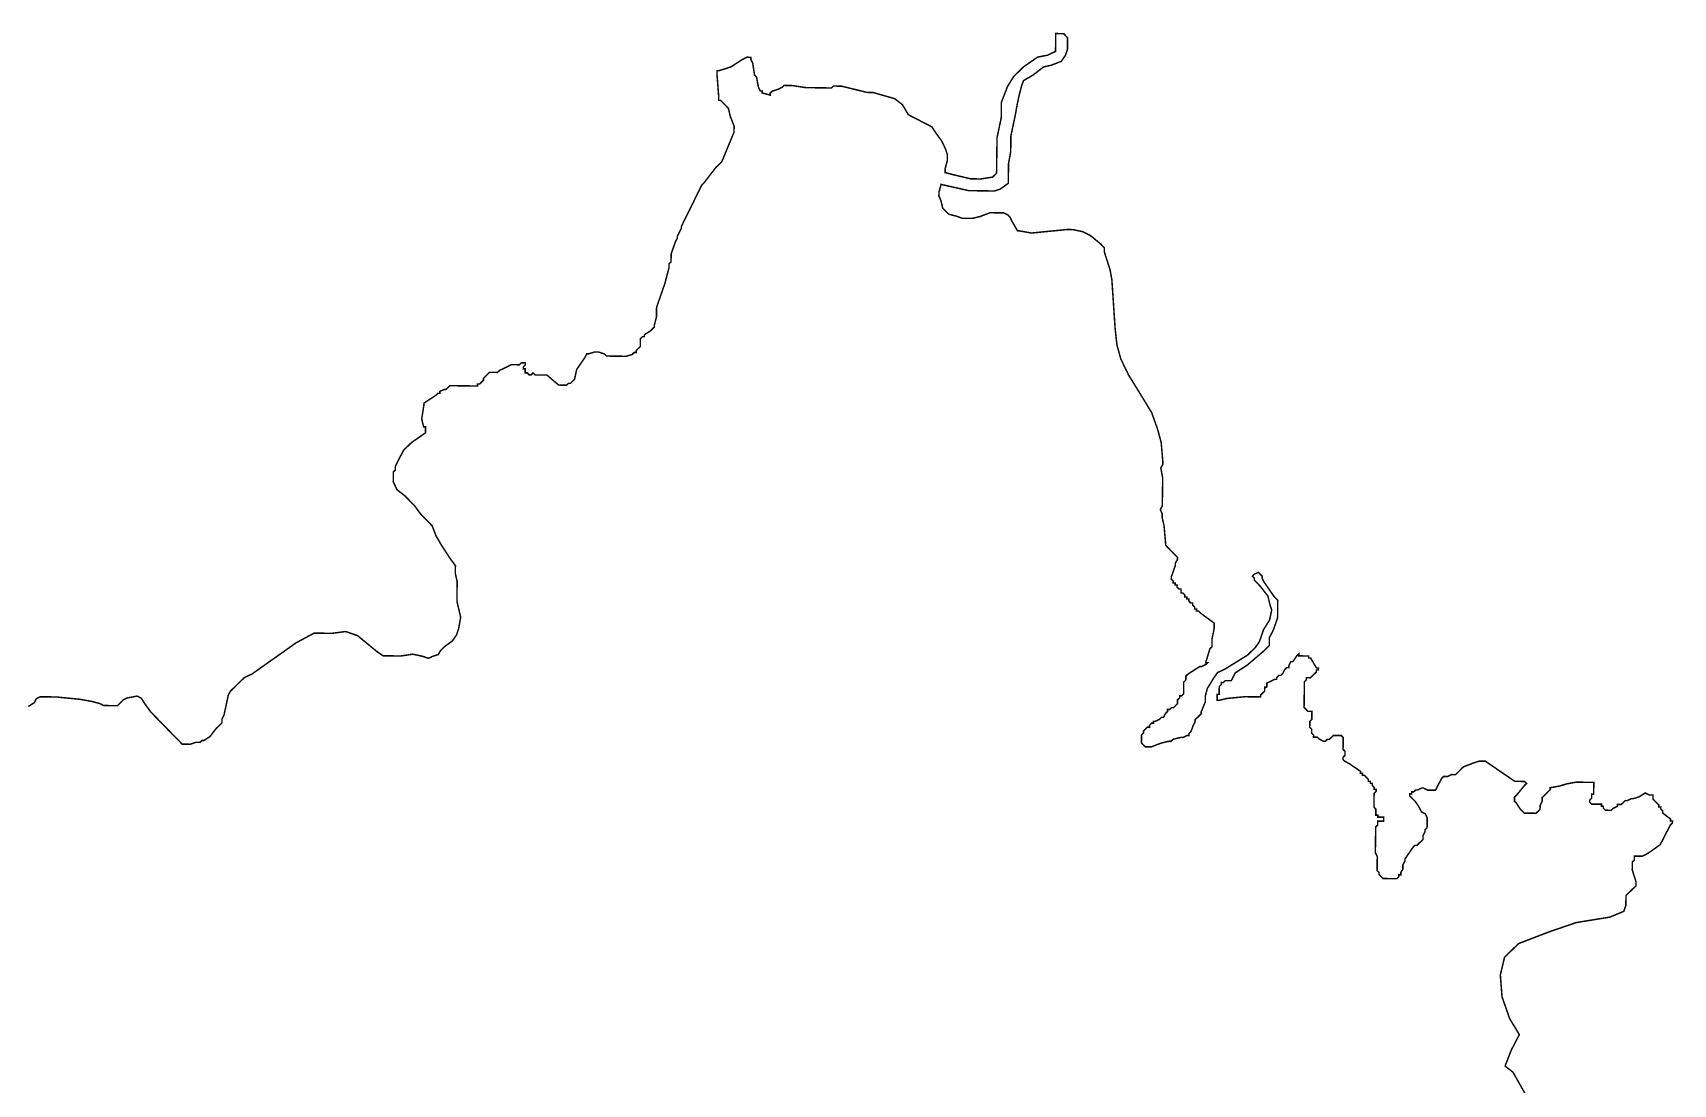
# Model space of a CAD drawing. Header units: metres. Extents: x 273899 to 302286, y 1977397 to 2102169.
# Drawn here: x 291364 to 294687, y 1996334 to 1998464 of the extents above; entities that cross this region are included whole.
import ezdxf

# ---------------------------------------------------------------- set-up
doc = ezdxf.new("R2010")
doc.units = ezdxf.units.M
doc.header["$MEASUREMENT"] = 0
doc.layers.add('HAZARDS LINE', color=1, linetype='Continuous')

msp = doc.modelspace()

# ---------------------------------------------------------------- linework, layer by layer
at = {"layer": 'HAZARDS LINE', "lineweight": 18}
msp.add_lwpolyline([(294389.8, 1996310.5, 3.01, 3.01, 0), (294362.4, 1996358.9, 3.01, 3.01, 0), (294346.5, 1996371.1, 3.01, 3.01, 0), (294358.9, 1996403, 3.01, 3.01, 0), (294375.4, 1996434.9, 3.01, 3.01, 0), (294355.8, 1996467.2, 3.01, 3.01, 0), (294340.3, 1996511.5, 3.01, 3.01, 0), (294336.9, 1996555.6, 3.01, 3.01, 0), (294345.4, 1996591.6, 3.01, 3.01, 0), (294373.8, 1996619.2, 3.01, 3.01, 0), (294434.2, 1996642.5, 3.01, 3.01, 0), (294490.5, 1996661.8, 3.01, 3.01, 0), (294558.8, 1996672.9, 3.01, 3.01, 0), (294587, 1996684.6, 3.01, 3.01, 0), (294591.2, 1996696.5, 3.01, 3.01, 0), (294591.4, 1996716.6, 3.01, 3.01, 0), (294595.5, 1996720.5, 3.01, 3.01, 0), (294599.5, 1996724.5, 3.01, 3.01, 0), (294603.6, 1996728.4, 3.01, 3.01, 0), (294611.7, 1996736.4, 3.01, 3.01, 0), (294611.8, 1996744.4, 3.01, 3.01, 0), (294604.1, 1996768.5, 3.01, 3.01, 0), (294604.3, 1996784.5, 3.01, 3.01, 0), (294608.4, 1996788.5, 3.01, 3.01, 0), (294608.5, 1996796.5, 3.01, 3.01, 0), (294624.5, 1996796.3, 3.01, 3.01, 0), (294632.6, 1996800.2, 3.01, 3.01, 0), (294644.7, 1996808.1, 3.01, 3.01, 0), (294660.9, 1996819.9, 3.01, 3.01, 0), (294677.3, 1996851.7, 3.01, 3.01, 0), (294681.4, 1996859.7, 3.01, 3.01, 0), (294685.5, 1996863.6, 3.01, 3.01, 0), (294685.6, 1996867.6, 3.01, 3.01, 0), (294681.6, 1996867.7, 3.01, 3.01, 0), (294681.6, 1996871.7, 3.01, 3.01, 0), (294665.7, 1996883.9, 3.01, 3.01, 0), (294665.8, 1996887.9, 3.01, 3.01, 0), (294661.8, 1996892, 3.01, 3.01, 0), (294661.9, 1996896, 3.01, 3.01, 0), (294657.9, 1996896.1, 3.01, 3.01, 0), (294657.9, 1996900.1, 3.01, 3.01, 0), (294646.1, 1996912.2, 3.01, 3.01, 0), (294646.2, 1996920.3, 3.01, 3.01, 0), (294638.2, 1996920.4, 3.01, 3.01, 0), (294630.2, 1996924.5, 3.01, 3.01, 0), (294618.1, 1996916.6, 3.01, 3.01, 0), (294606, 1996912.8, 3.01, 3.01, 0), (294602, 1996912.8, 3.01, 3.01, 0), (294593.9, 1996908.9, 3.01, 3.01, 0), (294589.9, 1996909, 3.01, 3.01, 0), (294581.8, 1996901.1, 3.01, 3.01, 0), (294573.8, 1996901.2, 3.01, 3.01, 0), (294573.8, 1996897.2, 3.01, 3.01, 0), (294565.7, 1996893.3, 3.01, 3.01, 0), (294561.6, 1996889.3, 3.01, 3.01, 0), (294549.6, 1996889.5, 3.01, 3.01, 0), (294545.7, 1996893.5, 3.01, 3.01, 0), (294545.7, 1996897.5, 3.01, 3.01, 0), (294541.7, 1996897.6, 3.01, 3.01, 0), (294541.8, 1996901.6, 3.01, 3.01, 0), (294521.7, 1996901.8, 3.01, 3.01, 0), (294517.8, 1996905.9, 3.01, 3.01, 0), (294517.8, 1996909.9, 3.01, 3.01, 0), (294521.9, 1996913.9, 3.01, 3.01, 0), (294522, 1996921.9, 3.01, 3.01, 0), (294526, 1996921.8, 3.01, 3.01, 0), (294526.3, 1996945.9, 3.01, 3.01, 0), (294490.3, 1996946.3, 3.01, 3.01, 0), (294470.2, 1996942.6, 3.01, 3.01, 0), (294458.1, 1996938.7, 3.01, 3.01, 0), (294438, 1996935, 3.01, 3.01, 0), (294438, 1996931, 3.01, 3.01, 0), (294421.7, 1996915.2, 3.01, 3.01, 0), (294421.6, 1996907.2, 3.01, 3.01, 0), (294417.5, 1996899.2, 3.01, 3.01, 0), (294417.4, 1996891.2, 3.01, 3.01, 0), (294413.3, 1996887.2, 3.01, 3.01, 0), (294409.3, 1996883.3, 3.01, 3.01, 0), (294385.3, 1996883.6, 3.01, 3.01, 0), (294381.3, 1996887.6, 3.01, 3.01, 0), (294377.3, 1996891.7, 3.01, 3.01, 0), (294369.5, 1996903.8, 3.01, 3.01, 0), (294365.5, 1996907.9, 3.01, 3.01, 0), (294365.6, 1996915.9, 3.01, 3.01, 0), (294369.7, 1996919.9, 3.01, 3.01, 0), (294386, 1996939.7, 3.01, 3.01, 0), (294390, 1996943.6, 3.01, 3.01, 0), (294386.1, 1996947.7, 3.01, 3.01, 0), (294366.1, 1996948, 3.01, 3.01, 0), (294306.5, 1996988.8, 3.01, 3.01, 0), (294294.5, 1996989, 3.01, 3.01, 0), (294282.4, 1996985.1, 3.01, 3.01, 0), (294262.3, 1996977.4, 3.01, 3.01, 0), (294254.1, 1996969.5, 3.01, 3.01, 0), (294250.1, 1996965.5, 3.01, 3.01, 0), (294246, 1996961.6, 3.01, 3.01, 0), (294238, 1996961.7, 3.01, 3.01, 0), (294230, 1996957.8, 3.01, 3.01, 0), (294221.9, 1996957.9, 3.01, 3.01, 0), (294217.9, 1996953.9, 3.01, 3.01, 0), (294213.8, 1996945.9, 3.01, 3.01, 0), (294209.7, 1996938, 3.01, 3.01, 0), (294205.5, 1996930, 3.01, 3.01, 0), (294189.5, 1996930.2, 3.01, 3.01, 0), (294181.6, 1996934.3, 3.01, 3.01, 0), (294177.6, 1996934.4, 3.01, 3.01, 0), (294169.5, 1996930.5, 3.01, 3.01, 0), (294165.5, 1996930.5, 3.01, 3.01, 0), (294161.4, 1996926.6, 3.01, 3.01, 0), (294157.4, 1996926.6, 3.01, 3.01, 0), (294157.4, 1996922.6, 3.01, 3.01, 0), (294153.4, 1996922.7, 3.01, 3.01, 0), (294153.3, 1996918.7, 3.01, 3.01, 0), (294161.2, 1996910.6, 3.01, 3.01, 0), (294165.2, 1996906.5, 3.01, 3.01, 0), (294173, 1996894.4, 3.01, 3.01, 0), (294176.9, 1996886.3, 3.01, 3.01, 0), (294184.9, 1996882.2, 3.01, 3.01, 0), (294188.8, 1996874.1, 3.01, 3.01, 0), (294188.5, 1996854.1, 3.01, 3.01, 0), (294184.5, 1996850.1, 3.01, 3.01, 0), (294184.4, 1996846.1, 3.01, 3.01, 0), (294180.3, 1996838.2, 3.01, 3.01, 0), (294180.2, 1996830.2, 3.01, 3.01, 0), (294176.1, 1996826.2, 3.01, 3.01, 0), (294168, 1996818.3, 3.01, 3.01, 0), (294164, 1996818.4, 3.01, 3.01, 0), (294160, 1996814.4, 3.01, 3.01, 0), (294143.6, 1996790.6, 3.01, 3.01, 0), (294143.6, 1996786.6, 3.01, 3.01, 0), (294139.5, 1996778.6, 3.01, 3.01, 0), (294139.4, 1996770.6, 3.01, 3.01, 0), (294135.2, 1996762.6, 3.01, 3.01, 0), (294135.2, 1996758.6, 3.01, 3.01, 0), (294131.2, 1996758.7, 3.01, 3.01, 0), (294131.1, 1996754.7, 3.01, 3.01, 0), (294127.1, 1996750.7, 3.01, 3.01, 0), (294099, 1996751.1, 3.01, 3.01, 0), (294091.1, 1996759.2, 3.01, 3.01, 0), (294091.2, 1996763.2, 3.01, 3.01, 0), (294087.2, 1996767.3, 3.01, 3.01, 0), (294087.6, 1996795.3, 3.01, 3.01, 0), (294083.7, 1996803.4, 3.01, 3.01, 0), (294084.4, 1996855.5, 3.01, 3.01, 0), (294088.4, 1996859.4, 3.01, 3.01, 0), (294088.5, 1996867.4, 3.01, 3.01, 0), (294100.5, 1996867.3, 3.01, 3.01, 0), (294100.7, 1996875.3, 3.01, 3.01, 0), (294088.6, 1996875.4, 3.01, 3.01, 0), (294088.7, 1996879.5, 3.01, 3.01, 0), (294084.7, 1996879.5, 3.01, 3.01, 0), (294084.8, 1996891.5, 3.01, 3.01, 0), (294080.9, 1996895.6, 3.01, 3.01, 0), (294081.2, 1996923.6, 3.01, 3.01, 0), (294085.3, 1996927.6, 3.01, 3.01, 0), (294085.4, 1996931.6, 3.01, 3.01, 0), (294081.4, 1996931.6, 3.01, 3.01, 0), (294081.4, 1996935.7, 3.01, 3.01, 0), (294077.5, 1996939.7, 3.01, 3.01, 0), (294077.5, 1996943.7, 3.01, 3.01, 0), (294073.5, 1996943.8, 3.01, 3.01, 0), (294073.6, 1996947.8, 3.01, 3.01, 0), (294069.5, 1996947.8, 3.01, 3.01, 0), (294069.6, 1996951.8, 3.01, 3.01, 0), (294065.6, 1996955.9, 3.01, 3.01, 0), (294061.7, 1996960, 3.01, 3.01, 0), (294057.7, 1996960, 3.01, 3.01, 0), (294057.7, 1996964, 3.01, 3.01, 0), (294053.7, 1996964.1, 3.01, 3.01, 0), (294053.8, 1996968.1, 3.01, 3.01, 0), (294030, 1996984.4, 3.01, 3.01, 0), (294022, 1996988.5, 3.01, 3.01, 0), (294018, 1996992.6, 3.01, 3.01, 0), (294018.1, 1996996.6, 3.01, 3.01, 0), (294022.2, 1997000.6, 3.01, 3.01, 0), (294022.3, 1997008.6, 3.01, 3.01, 0), (294018.3, 1997012.6, 3.01, 3.01, 0), (294018.6, 1997036.7, 3.01, 3.01, 0), (294014.7, 1997040.7, 3.01, 3.01, 0), (293998.6, 1997040.9, 3.01, 3.01, 0), (293990.5, 1997033, 3.01, 3.01, 0), (293986.5, 1997033.1, 3.01, 3.01, 0), (293982.5, 1997029.1, 3.01, 3.01, 0), (293978.5, 1997029.2, 3.01, 3.01, 0), (293970.5, 1997033.3, 3.01, 3.01, 0), (293966.5, 1997037.3, 3.01, 3.01, 0), (293958.5, 1997037.5, 3.01, 3.01, 0), (293958.6, 1997041.5, 3.01, 3.01, 0), (293954.6, 1997045.5, 3.01, 3.01, 0), (293954.7, 1997053.5, 3.01, 3.01, 0), (293950.8, 1997057.6, 3.01, 3.01, 0), (293950.9, 1997069.6, 3.01, 3.01, 0), (293955, 1997073.6, 3.01, 3.01, 0), (293955.2, 1997089.6, 3.01, 3.01, 0), (293947.2, 1997089.7, 3.01, 3.01, 0), (293943.2, 1997093.8, 3.01, 3.01, 0), (293939.3, 1997097.8, 3.01, 3.01, 0), (293940, 1997149.9, 3.01, 3.01, 0), (293944, 1997153.9, 3.01, 3.01, 0), (293944.1, 1997157.9, 3.01, 3.01, 0), (293952.1, 1997157.8, 3.01, 3.01, 0), (293964.3, 1997169.6, 3.01, 3.01, 0), (293964.3, 1997173.6, 3.01, 3.01, 0), (293968.3, 1997173.6, 3.01, 3.01, 0), (293968.4, 1997177.6, 3.01, 3.01, 0), (293964.4, 1997177.6, 3.01, 3.01, 0), (293952.6, 1997197.8, 3.01, 3.01, 0), (293948.6, 1997197.9, 3.01, 3.01, 0), (293948.7, 1997201.9, 3.01, 3.01, 0), (293928.6, 1997202.2, 3.01, 3.01, 0), (293928.7, 1997206.2, 3.01, 3.01, 0), (293924.6, 1997202.2, 3.01, 3.01, 0), (293916.4, 1997190.3, 3.01, 3.01, 0), (293912.4, 1997190.3, 3.01, 3.01, 0), (293908.3, 1997182.4, 3.01, 3.01, 0), (293908.3, 1997178.4, 3.01, 3.01, 0), (293904.3, 1997178.4, 3.01, 3.01, 0), (293900.2, 1997174.5, 3.01, 3.01, 0), (293896.1, 1997166.5, 3.01, 3.01, 0), (293892, 1997162.6, 3.01, 3.01, 0), (293888, 1997162.6, 3.01, 3.01, 0), (293884, 1997158.7, 3.01, 3.01, 0), (293883.9, 1997154.6, 3.01, 3.01, 0), (293879.9, 1997154.7, 3.01, 3.01, 0), (293863.8, 1997146.9, 3.01, 3.01, 0), (293863.7, 1997138.9, 3.01, 3.01, 0), (293859.7, 1997138.9, 3.01, 3.01, 0), (293859.6, 1997130.9, 3.01, 3.01, 0), (293855.5, 1997127, 3.01, 3.01, 0), (293851.5, 1997123, 3.01, 3.01, 0), (293851.4, 1997119, 3.01, 3.01, 0), (293819.4, 1997119.4, 3.01, 3.01, 0), (293783.2, 1997115.9, 3.01, 3.01, 0), (293767.2, 1997112.1, 3.01, 3.01, 0), (293763.2, 1997112.1, 3.01, 3.01, 0), (293763.3, 1997124.2, 3.01, 3.01, 0), (293767.3, 1997124.1, 3.01, 3.01, 0), (293767.5, 1997140.1, 3.01, 3.01, 0), (293771.6, 1997144.1, 3.01, 3.01, 0), (293771.6, 1997148.1, 3.01, 3.01, 0), (293775.7, 1997148, 3.01, 3.01, 0), (293779.7, 1997152, 3.01, 3.01, 0), (293791.7, 1997151.8, 3.01, 3.01, 0), (293795.8, 1997159.8, 3.01, 3.01, 0), (293800, 1997167.8, 3.01, 3.01, 0), (293824.2, 1997183.5, 3.01, 3.01, 0), (293856.6, 1997211.1, 3.01, 3.01, 0), (293860.7, 1997215.1, 3.01, 3.01, 0), (293864.7, 1997219, 3.01, 3.01, 0), (293868.8, 1997223, 3.01, 3.01, 0), (293869, 1997239, 3.01, 3.01, 0), (293877.2, 1997254.9, 3.01, 3.01, 0), (293885.6, 1997278.9, 3.01, 3.01, 0), (293886, 1997314.9, 3.01, 3.01, 0), (293878.1, 1997323, 3.01, 3.01, 0), (293858.5, 1997351.3, 3.01, 3.01, 0), (293854.5, 1997359.4, 3.01, 3.01, 0), (293854.6, 1997363.4, 3.01, 3.01, 0), (293846.7, 1997371.5, 3.01, 3.01, 0), (293838.6, 1997367.6, 3.01, 3.01, 0), (293834.6, 1997363.7, 3.01, 3.01, 0), (293838.5, 1997359.6, 3.01, 3.01, 0), (293838.5, 1997355.6, 3.01, 3.01, 0), (293842.4, 1997351.6, 3.01, 3.01, 0), (293846.4, 1997347.5, 3.01, 3.01, 0), (293850.3, 1997343.4, 3.01, 3.01, 0), (293866.1, 1997323.2, 3.01, 3.01, 0), (293869.9, 1997307.1, 3.01, 3.01, 0), (293873.7, 1997295, 3.01, 3.01, 0), (293869.5, 1997275.1, 3.01, 3.01, 0), (293857.2, 1997255.2, 3.01, 3.01, 0), (293848.9, 1997231.2, 3.01, 3.01, 0), (293840.7, 1997219.3, 3.01, 3.01, 0), (293824.5, 1997203.5, 3.01, 3.01, 0), (293780, 1997176, 3.01, 3.01, 0), (293763.9, 1997168.2, 3.01, 3.01, 0), (293755.7, 1997156.3, 3.01, 3.01, 0), (293743.4, 1997136.4, 3.01, 3.01, 0), (293739.2, 1997120.5, 3.01, 3.01, 0), (293739.1, 1997108.4, 3.01, 3.01, 0), (293730.8, 1997088.5, 3.01, 3.01, 0), (293730.7, 1997084.5, 3.01, 3.01, 0), (293722.6, 1997076.6, 3.01, 3.01, 0), (293718.6, 1997072.7, 3.01, 3.01, 0), (293718.5, 1997068.6, 3.01, 3.01, 0), (293714.4, 1997060.7, 3.01, 3.01, 0), (293710.2, 1997048.7, 3.01, 3.01, 0), (293706.2, 1997044.8, 3.01, 3.01, 0), (293706.1, 1997040.8, 3.01, 3.01, 0), (293702.1, 1997040.8, 3.01, 3.01, 0), (293694.1, 1997036.9, 3.01, 3.01, 0), (293690.1, 1997037, 3.01, 3.01, 0), (293674, 1997033.2, 3.01, 3.01, 0), (293669.9, 1997029.2, 3.01, 3.01, 0), (293665.9, 1997029.3, 3.01, 3.01, 0), (293649.8, 1997025.5, 3.01, 3.01, 0), (293629.7, 1997017.7, 3.01, 3.01, 0), (293617.7, 1997017.9, 3.01, 3.01, 0), (293609.8, 1997026, 3.01, 3.01, 0), (293610, 1997042, 3.01, 3.01, 0), (293614, 1997046, 3.01, 3.01, 0), (293614.1, 1997050, 3.01, 3.01, 0), (293622.2, 1997057.9, 3.01, 3.01, 0), (293626.2, 1997057.8, 3.01, 3.01, 0), (293626.3, 1997061.8, 3.01, 3.01, 0), (293630.3, 1997065.8, 3.01, 3.01, 0), (293634.3, 1997065.7, 3.01, 3.01, 0), (293634.4, 1997069.7, 3.01, 3.01, 0), (293638.4, 1997069.7, 3.01, 3.01, 0), (293646.5, 1997073.6, 3.01, 3.01, 0), (293650.5, 1997077.5, 3.01, 3.01, 0), (293654.5, 1997077.5, 3.01, 3.01, 0), (293658.6, 1997085.5, 3.01, 3.01, 0), (293662.7, 1997089.4, 3.01, 3.01, 0), (293662.7, 1997093.4, 3.01, 3.01, 0), (293666.8, 1997093.4, 3.01, 3.01, 0), (293670.8, 1997097.3, 3.01, 3.01, 0), (293674.8, 1997097.3, 3.01, 3.01, 0), (293678.9, 1997101.2, 3.01, 3.01, 0), (293682.9, 1997105.2, 3.01, 3.01, 0), (293683, 1997113.2, 3.01, 3.01, 0), (293687.1, 1997117.1, 3.01, 3.01, 0), (293687.1, 1997121.2, 3.01, 3.01, 0), (293691.2, 1997121.1, 3.01, 3.01, 0), (293695.2, 1997125.1, 3.01, 3.01, 0), (293695.5, 1997149.1, 3.01, 3.01, 0), (293699.6, 1997153, 3.01, 3.01, 0), (293699.7, 1997161.1, 3.01, 3.01, 0), (293703.8, 1997165, 3.01, 3.01, 0), (293728, 1997180.7, 3.01, 3.01, 0), (293732, 1997180.7, 3.01, 3.01, 0), (293740.1, 1997184.6, 3.01, 3.01, 0), (293744.1, 1997188.5, 3.01, 3.01, 0), (293740.1, 1997188.6, 3.01, 3.01, 0), (293748.5, 1997216.5, 3.01, 3.01, 0), (293752.6, 1997220.5, 3.01, 3.01, 0), (293752.8, 1997236.5, 3.01, 3.01, 0), (293757, 1997256.5, 3.01, 3.01, 0), (293757.2, 1997268.5, 3.01, 3.01, 0), (293729.4, 1997288.9, 3.01, 3.01, 0), (293725.5, 1997293, 3.01, 3.01, 0), (293721.5, 1997293, 3.01, 3.01, 0), (293721.5, 1997297, 3.01, 3.01, 0), (293717.5, 1997297.1, 3.01, 3.01, 0), (293717.6, 1997301.1, 3.01, 3.01, 0), (293713.6, 1997305.2, 3.01, 3.01, 0), (293713.6, 1997309.2, 3.01, 3.01, 0), (293709.6, 1997309.2, 3.01, 3.01, 0), (293705.7, 1997313.3, 3.01, 3.01, 0), (293705.7, 1997317.3, 3.01, 3.01, 0), (293701.7, 1997317.3, 3.01, 3.01, 0), (293701.8, 1997321.3, 3.01, 3.01, 0), (293697.8, 1997321.4, 3.01, 3.01, 0), (293697.8, 1997325.4, 3.01, 3.01, 0), (293693.9, 1997329.5, 3.01, 3.01, 0), (293689.9, 1997329.5, 3.01, 3.01, 0), (293690, 1997337.5, 3.01, 3.01, 0), (293686, 1997337.6, 3.01, 3.01, 0), (293682, 1997341.6, 3.01, 3.01, 0), (293682.1, 1997345.6, 3.01, 3.01, 0), (293678.1, 1997345.7, 3.01, 3.01, 0), (293678.1, 1997349.7, 3.01, 3.01, 0), (293674.1, 1997349.8, 3.01, 3.01, 0), (293674.2, 1997353.8, 3.01, 3.01, 0), (293670.2, 1997357.8, 3.01, 3.01, 0), (293670.3, 1997361.8, 3.01, 3.01, 0), (293678.6, 1997385.8, 3.01, 3.01, 0), (293678.6, 1997389.8, 3.01, 3.01, 0), (293682.8, 1997397.7, 3.01, 3.01, 0), (293682.8, 1997401.7, 3.01, 3.01, 0), (293674.9, 1997409.9, 3.01, 3.01, 0), (293670.9, 1997413.9, 3.01, 3.01, 0), (293659.1, 1997426.1, 3.01, 3.01, 0), (293655.6, 1997466.2, 3.01, 3.01, 0), (293651.8, 1997482.3, 3.01, 3.01, 0), (293651.9, 1997490.3, 3.01, 3.01, 0), (293648, 1997498.4, 3.01, 3.01, 0), (293652.1, 1997506.3, 3.01, 3.01, 0), (293652.9, 1997562.4, 3.01, 3.01, 0), (293649.1, 1997582.5, 3.01, 3.01, 0), (293653.2, 1997590.5, 3.01, 3.01, 0), (293653.3, 1997594.5, 3.01, 3.01, 0), (293649.8, 1997634.6, 3.01, 3.01, 0), (293642.1, 1997662.8, 3.01, 3.01, 0), (293630.5, 1997695, 3.01, 3.01, 0), (293610.9, 1997727.3, 3.01, 3.01, 0), (293583.5, 1997771.7, 3.01, 3.01, 0), (293567.9, 1997804, 3.01, 3.01, 0), (293560.2, 1997832.1, 3.01, 3.01, 0), (293556.6, 1997864.3, 3.01, 3.01, 0), (293549.9, 1997964.5, 3.01, 3.01, 0), (293546.2, 1997984.6, 3.01, 3.01, 0), (293534.6, 1998020.8, 3.01, 3.01, 0), (293534.7, 1998028.9, 3.01, 3.01, 0), (293530.8, 1998032.9, 3.01, 3.01, 0), (293526.8, 1998037, 3.01, 3.01, 0), (293507, 1998053.3, 3.01, 3.01, 0), (293491.1, 1998061.5, 3.01, 3.01, 0), (293471.1, 1998065.8, 3.01, 3.01, 0), (293459.1, 1998065.9, 3.01, 3.01, 0), (293423, 1998062.4, 3.01, 3.01, 0), (293386.9, 1998058.8, 3.01, 3.01, 0), (293362.9, 1998063.2, 3.01, 3.01, 0), (293358.9, 1998063.2, 3.01, 3.01, 0), (293347.1, 1998083.4, 3.01, 3.01, 0), (293343.2, 1998091.5, 3.01, 3.01, 0), (293339.3, 1998095.5, 3.01, 3.01, 0), (293331.3, 1998099.6, 3.01, 3.01, 0), (293303.3, 1998100, 3.01, 3.01, 0), (293283.1, 1998092.3, 3.01, 3.01, 0), (293267.1, 1998088.5, 3.01, 3.01, 0), (293247, 1998088.7, 3.01, 3.01, 0), (293235.1, 1998092.9, 3.01, 3.01, 0), (293219.1, 1998097.1, 3.01, 3.01, 0), (293207.2, 1998109.3, 3.01, 3.01, 0), (293203.4, 1998125.4, 3.01, 3.01, 0), (293199.5, 1998133.4, 3.01, 3.01, 0), (293199.6, 1998141.4, 3.01, 3.01, 0), (293203.8, 1998157.4, 3.01, 3.01, 0), (293259.8, 1998144.7, 3.01, 3.01, 0), (293311.9, 1998144, 3.01, 3.01, 0), (293323.9, 1998147.8, 3.01, 3.01, 0), (293340.1, 1998159.6, 3.01, 3.01, 0), (293340.6, 1998199.7, 3.01, 3.01, 0), (293345, 1998223.7, 3.01, 3.01, 0), (293345.4, 1998255.8, 3.01, 3.01, 0), (293349.6, 1998275.7, 3.01, 3.01, 0), (293353.9, 1998295.7, 3.01, 3.01, 0), (293358.2, 1998319.7, 3.01, 3.01, 0), (293362.5, 1998339.7, 3.01, 3.01, 0), (293366.7, 1998355.7, 3.01, 3.01, 0), (293370.9, 1998367.6, 3.01, 3.01, 0), (293391.1, 1998379.4, 3.01, 3.01, 0), (293411.3, 1998395.2, 3.01, 3.01, 0), (293427.4, 1998398.9, 3.01, 3.01, 0), (293447.5, 1998406.7, 3.01, 3.01, 0), (293455.7, 1998418.6, 3.01, 3.01, 0), (293459.9, 1998430.6, 3.01, 3.01, 0), (293460.2, 1998454.6, 3.01, 3.01, 0), (293452.3, 1998462.7, 3.01, 3.01, 0), (293436.2, 1998463, 3.01, 3.01, 0), (293435.8, 1998426.9, 3.01, 3.01, 0), (293419.6, 1998419.1, 3.01, 3.01, 0), (293399.6, 1998415.3, 3.01, 3.01, 0), (293371.2, 1998395.7, 3.01, 3.01, 0), (293351, 1998375.9, 3.01, 3.01, 0), (293338.7, 1998356, 3.01, 3.01, 0), (293326.2, 1998324.1, 3.01, 3.01, 0), (293325.8, 1998292.1, 3.01, 3.01, 0), (293317.3, 1998252.1, 3.01, 3.01, 0), (293316.3, 1998180, 3.01, 3.01, 0), (293308.2, 1998172.1, 3.01, 3.01, 0), (293284.1, 1998168.4, 3.01, 3.01, 0), (293264.1, 1998168.6, 3.01, 3.01, 0), (293228.1, 1998177.1, 3.01, 3.01, 0), (293212.2, 1998181.3, 3.01, 3.01, 0), (293212.3, 1998189.4, 3.01, 3.01, 0), (293216.5, 1998205.3, 3.01, 3.01, 0), (293216.7, 1998217.4, 3.01, 3.01, 0), (293212.8, 1998229.4, 3.01, 3.01, 0), (293205, 1998245.6, 3.01, 3.01, 0), (293193.2, 1998261.7, 3.01, 3.01, 0), (293185.3, 1998273.9, 3.01, 3.01, 0), (293153.5, 1998290.3, 3.01, 3.01, 0), (293137.6, 1998298.5, 3.01, 3.01, 0), (293125.8, 1998318.7, 3.01, 3.01, 0), (293110, 1998331, 3.01, 3.01, 0), (293066, 1998343.6, 3.01, 3.01, 0), (293054, 1998343.7, 3.01, 3.01, 0), (293002.1, 1998356.4, 3.01, 3.01, 0), (292986.1, 1998356.6, 3.01, 3.01, 0), (292982, 1998352.7, 3.01, 3.01, 0), (292929.9, 1998353.4, 3.01, 3.01, 0), (292901.9, 1998357.7, 3.01, 3.01, 0), (292885.9, 1998357.9, 3.01, 3.01, 0), (292881.9, 1998354, 3.01, 3.01, 0), (292873.8, 1998350.1, 3.01, 3.01, 0), (292861.7, 1998346.2, 3.01, 3.01, 0), (292857.7, 1998342.3, 3.01, 3.01, 0), (292857.6, 1998338.3, 3.01, 3.01, 0), (292841.6, 1998342.5, 3.01, 3.01, 0), (292841.7, 1998346.5, 3.01, 3.01, 0), (292837.7, 1998346.5, 3.01, 3.01, 0), (292833.8, 1998354.6, 3.01, 3.01, 0), (292830, 1998374.7, 3.01, 3.01, 0), (292826.1, 1998378.8, 3.01, 3.01, 0), (292822.4, 1998402.9, 3.01, 3.01, 0), (292818.5, 1998410.9, 3.01, 3.01, 0), (292818.5, 1998414.9, 3.01, 3.01, 0), (292810.5, 1998415, 3.01, 3.01, 0), (292802.5, 1998411.1, 3.01, 3.01, 0), (292790.3, 1998403.3, 3.01, 3.01, 0), (292778.2, 1998395.4, 3.01, 3.01, 0), (292754.1, 1998387.7, 3.01, 3.01, 0), (292750.1, 1998387.8, 3.01, 3.01, 0), (292750, 1998379.8, 3.01, 3.01, 0), (292753.4, 1998335.6, 3.01, 3.01, 0), (292753.3, 1998327.6, 3.01, 3.01, 0), (292757.3, 1998327.6, 3.01, 3.01, 0), (292761.3, 1998323.5, 3.01, 3.01, 0), (292769.2, 1998315.4, 3.01, 3.01, 0), (292773.1, 1998311.3, 3.01, 3.01, 0), (292776.9, 1998295.2, 3.01, 3.01, 0), (292784.7, 1998275.1, 3.01, 3.01, 0), (292784.5, 1998263.1, 3.01, 3.01, 0), (292759.7, 1998203.3, 3.01, 3.01, 0), (292747.5, 1998191.4, 3.01, 3.01, 0), (292723, 1998159.7, 3.01, 3.01, 0), (292719, 1998155.7, 3.01, 3.01, 0), (292677.8, 1998072.1, 3.01, 3.01, 0), (292677.8, 1998068.1, 3.01, 3.01, 0), (292669.6, 1998052.2, 3.01, 3.01, 0), (292669.5, 1998048.2, 3.01, 3.01, 0), (292665.4, 1998040.2, 3.01, 3.01, 0), (292661.2, 1998028.3, 3.01, 3.01, 0), (292657.1, 1998016.3, 3.01, 3.01, 0), (292656.9, 1998000.3, 3.01, 3.01, 0), (292652.8, 1997996.3, 3.01, 3.01, 0), (292652.7, 1997988.3, 3.01, 3.01, 0), (292644.3, 1997956.3, 3.01, 3.01, 0), (292627.6, 1997908.5, 3.01, 3.01, 0), (292627.3, 1997888.4, 3.01, 3.01, 0), (292623.1, 1997872.5, 3.01, 3.01, 0), (292623.1, 1997868.5, 3.01, 3.01, 0), (292619, 1997864.5, 3.01, 3.01, 0), (292615, 1997860.5, 3.01, 3.01, 0), (292602.8, 1997852.7, 3.01, 3.01, 0), (292602.8, 1997848.7, 3.01, 3.01, 0), (292598.8, 1997848.7, 3.01, 3.01, 0), (292594.7, 1997844.8, 3.01, 3.01, 0), (292594.5, 1997828.7, 3.01, 3.01, 0), (292586.4, 1997820.8, 3.01, 3.01, 0), (292586.3, 1997816.8, 3.01, 3.01, 0), (292582.3, 1997816.9, 3.01, 3.01, 0), (292578.3, 1997812.9, 3.01, 3.01, 0), (292566.2, 1997809.1, 3.01, 3.01, 0), (292526.1, 1997809.6, 3.01, 3.01, 0), (292522.2, 1997813.7, 3.01, 3.01, 0), (292510.2, 1997817.8, 3.01, 3.01, 0), (292502.2, 1997817.9, 3.01, 3.01, 0), (292490.1, 1997814.1, 3.01, 3.01, 0), (292486.1, 1997814.1, 3.01, 3.01, 0), (292482, 1997806.2, 3.01, 3.01, 0), (292465.7, 1997782.3, 3.01, 3.01, 0), (292461.4, 1997762.4, 3.01, 3.01, 0), (292457.4, 1997758.4, 3.01, 3.01, 0), (292453.3, 1997754.5, 3.01, 3.01, 0), (292449.3, 1997754.5, 3.01, 3.01, 0), (292445.2, 1997750.6, 3.01, 3.01, 0), (292429.2, 1997750.8, 3.01, 3.01, 0), (292405.4, 1997771.1, 3.01, 3.01, 0), (292381.4, 1997771.4, 3.01, 3.01, 0), (292377.4, 1997775.5, 3.01, 3.01, 0), (292373.4, 1997771.5, 3.01, 3.01, 0), (292369.4, 1997771.6, 3.01, 3.01, 0), (292365.4, 1997775.6, 3.01, 3.01, 0), (292361.4, 1997775.7, 3.01, 3.01, 0), (292361.5, 1997783.7, 3.01, 3.01, 0), (292357.5, 1997783.8, 3.01, 3.01, 0), (292357.6, 1997787.8, 3.01, 3.01, 0), (292361.6, 1997791.7, 3.01, 3.01, 0), (292361.7, 1997795.7, 3.01, 3.01, 0), (292353.7, 1997795.8, 3.01, 3.01, 0), (292349.6, 1997791.9, 3.01, 3.01, 0), (292333.6, 1997792.1, 3.01, 3.01, 0), (292309.4, 1997780.4, 3.01, 3.01, 0), (292305.3, 1997776.4, 3.01, 3.01, 0), (292289.3, 1997776.6, 3.01, 3.01, 0), (292285.2, 1997772.7, 3.01, 3.01, 0), (292281.2, 1997768.7, 3.01, 3.01, 0), (292277.1, 1997764.8, 3.01, 3.01, 0), (292277.1, 1997760.8, 3.01, 3.01, 0), (292269, 1997752.9, 3.01, 3.01, 0), (292264.9, 1997752.9, 3.01, 3.01, 0), (292264.9, 1997748.9, 3.01, 3.01, 0), (292208.8, 1997749.6, 3.01, 3.01, 0), (292204.7, 1997745.7, 3.01, 3.01, 0), (292200.7, 1997741.7, 3.01, 3.01, 0), (292196.7, 1997741.8, 3.01, 3.01, 0), (292188.6, 1997737.9, 3.01, 3.01, 0), (292188.6, 1997733.9, 3.01, 3.01, 0), (292184.6, 1997733.9, 3.01, 3.01, 0), (292180.5, 1997730, 3.01, 3.01, 0), (292156.3, 1997714.3, 3.01, 3.01, 0), (292156.2, 1997710.2, 3.01, 3.01, 0), (292151.8, 1997682.3, 3.01, 3.01, 0), (292155.6, 1997666.2, 3.01, 3.01, 0), (292159.6, 1997666.1, 3.01, 3.01, 0), (292159.5, 1997654.1, 3.01, 3.01, 0), (292131.2, 1997634.4, 3.01, 3.01, 0), (292119, 1997622.6, 3.01, 3.01, 0), (292114.9, 1997618.6, 3.01, 3.01, 0), (292106.7, 1997602.7, 3.01, 3.01, 0), (292102.6, 1997594.7, 3.01, 3.01, 0), (292098.5, 1997586.8, 3.01, 3.01, 0), (292098.4, 1997578.8, 3.01, 3.01, 0), (292094.3, 1997574.8, 3.01, 3.01, 0), (292094.1, 1997554.8, 3.01, 3.01, 0), (292101.9, 1997538.6, 3.01, 3.01, 0), (292117.7, 1997526.4, 3.01, 3.01, 0), (292137.5, 1997506.1, 3.01, 3.01, 0), (292149.3, 1997489.9, 3.01, 3.01, 0), (292173, 1997465.6, 3.01, 3.01, 0), (292180.8, 1997445.4, 3.01, 3.01, 0), (292192.5, 1997425.2, 3.01, 3.01, 0), (292208.3, 1997401, 3.01, 3.01, 0), (292220.1, 1997384.8, 3.01, 3.01, 0), (292219.9, 1997368.8, 3.01, 3.01, 0), (292223.6, 1997352.7, 3.01, 3.01, 0), (292223.1, 1997312.6, 3.01, 3.01, 0), (292230.7, 1997280.5, 3.01, 3.01, 0), (292226.4, 1997256.5, 3.01, 3.01, 0), (292222.2, 1997244.5, 3.01, 3.01, 0), (292214.1, 1997232.6, 3.01, 3.01, 0), (292197.9, 1997220.8, 3.01, 3.01, 0), (292189.8, 1997212.9, 3.01, 3.01, 0), (292185.7, 1997204.9, 3.01, 3.01, 0), (292173.6, 1997201.1, 3.01, 3.01, 0), (292165.5, 1997197.2, 3.01, 3.01, 0), (292153.6, 1997201.3, 3.01, 3.01, 0), (292133.6, 1997205.6, 3.01, 3.01, 0), (292109.5, 1997201.9, 3.01, 3.01, 0), (292073.4, 1997202.4, 3.01, 3.01, 0), (292061.5, 1997210.5, 3.01, 3.01, 0), (292021.9, 1997243.1, 3.01, 3.01, 0), (292009.9, 1997247.3, 3.01, 3.01, 0), (291997.9, 1997251.5, 3.01, 3.01, 0), (291969.8, 1997247.8, 3.01, 3.01, 0), (291933.8, 1997248.3, 3.01, 3.01, 0), (291897.5, 1997228.7, 3.01, 3.01, 0), (291808.5, 1997165.8, 3.01, 3.01, 0), (291792.4, 1997158, 3.01, 3.01, 0), (291780.2, 1997146.1, 3.01, 3.01, 0), (291768, 1997134.2, 3.01, 3.01, 0), (291764, 1997130.3, 3.01, 3.01, 0), (291759.8, 1997122.3, 3.01, 3.01, 0), (291755.6, 1997102.3, 3.01, 3.01, 0), (291751.3, 1997082.4, 3.01, 3.01, 0), (291747.2, 1997074.4, 3.01, 3.01, 0), (291747.1, 1997066.4, 3.01, 3.01, 0), (291734.9, 1997054.5, 3.01, 3.01, 0), (291722.7, 1997038.6, 3.01, 3.01, 0), (291710.6, 1997030.8, 3.01, 3.01, 0), (291706.6, 1997030.8, 3.01, 3.01, 0), (291702.5, 1997026.9, 3.01, 3.01, 0), (291694.5, 1997027, 3.01, 3.01, 0), (291682.4, 1997023.1, 3.01, 3.01, 0), (291666.4, 1997023.4, 3.01, 3.01, 0), (291638.7, 1997051.8, 3.01, 3.01, 0), (291603.1, 1997088.3, 3.01, 3.01, 0), (291591.3, 1997104.5, 3.01, 3.01, 0), (291583.5, 1997116.6, 3.01, 3.01, 0), (291575.5, 1997120.7, 3.01, 3.01, 0), (291555.4, 1997117, 3.01, 3.01, 0), (291547.4, 1997113.1, 3.01, 3.01, 0), (291535.2, 1997101.2, 3.01, 3.01, 0), (291507.1, 1997101.6, 3.01, 3.01, 0), (291499.2, 1997105.7, 3.01, 3.01, 0), (291483.2, 1997109.9, 3.01, 3.01, 0), (291459.2, 1997114.2, 3.01, 3.01, 0), (291411.2, 1997118.9, 3.01, 3.01, 0), (291379.1, 1997119.3, 3.01, 3.01, 0), (291371.1, 1997115.4, 3.01, 3.01, 0), (291367, 1997107.4, 3.01, 3.01, 0), (291354.8, 1997099.6, 3.01, 3.01, 0)], format="xyseb", dxfattribs=at)

doc.saveas('drawing.dxf')
